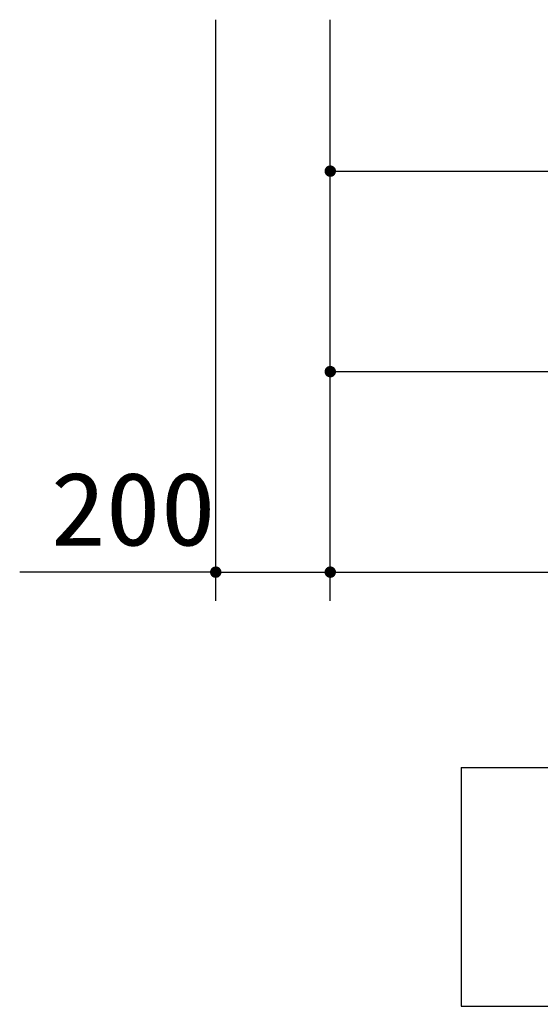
# Model space of a CAD drawing. Units: millimetres, scale not verified. Extents: x -14850 to 14850, y -10500 to 10500.
# Drawn here: x -11496 to -10587, y -7956 to -6234 of the extents above; entities that cross this region are included whole.
import ezdxf
from ezdxf.enums import TextEntityAlignment as Align

# ---------------------------------------------------------------- set-up
doc = ezdxf.new("R2010")
doc.units = ezdxf.units.MM
doc.header["$LTSCALE"] = 50
doc.layers.add('0-0_製作', color=5, linetype='Continuous', lineweight=25)
doc.layers.add('0-2_機器', color=3, linetype='Continuous', lineweight=25)
doc.styles.add('ＭＳ ゴシック', font='')
doc.styles.get('ＭＳ ゴシック').set_extended_font_data('MS Gothic')

msp = doc.modelspace()

# ---------------------------------------------------------------- linework, layer by layer
at = {"layer": '0-0_製作', "color": 2}
for p, q in [((-11153.31, -7248.58), (-11153.31, -6234.33)), ((-10953.31, -7248.58), (-10953.31, -6234.33)), ((-10953.31, -6498.58), (-9843.31, -6498.58)), ((-10953.31, -6848.58), (-7683.31, -6848.58)), ((-11153.31, -7198.58), (-11495.66, -7198.58)), ((-11153.31, -7198.58), (-10953.31, -7198.58)), ((-10953.31, -7198.58), (-7063.31, -7198.58))]:
    msp.add_line(p, q, dxfattribs=at)
at = {"layer": '0-0_製作'}
for points in [[(-10960.15, -6491.29), (-10953.31, -6498.58), (-10961.01, -6492.2)], [(-10959.18, -6490.49), (-10953.31, -6498.58), (-10960.15, -6491.29)], [(-10958.12, -6489.81), (-10953.31, -6498.58), (-10959.18, -6490.49)], [(-10958.12, -6489.81), (-10953.31, -6488.58), (-10953.31, -6498.58)], [(-10956.99, -6489.28), (-10953.31, -6488.58), (-10958.12, -6489.81)], [(-10955.79, -6488.89), (-10953.31, -6488.58), (-10956.99, -6489.28)], [(-10954.56, -6488.66), (-10953.31, -6488.58), (-10955.79, -6488.89)], [(-10953.31, -6488.58), (-10943.31, -6498.58), (-10953.31, -6498.58)], [(-10952.68, -6488.6), (-10943.31, -6498.58), (-10953.31, -6488.58)], [(-10951.43, -6488.75), (-10943.31, -6498.58), (-10952.68, -6488.6)], [(-10950.22, -6489.07), (-10943.31, -6498.58), (-10951.43, -6488.75)], [(-10949.05, -6489.53), (-10943.31, -6498.58), (-10950.22, -6489.07)], [(-10947.95, -6490.13), (-10943.31, -6498.58), (-10949.05, -6489.53)], [(-10947.95, -6490.13), (-10943.38, -6497.32), (-10943.31, -6498.58)], [(-10946.93, -6490.87), (-10943.38, -6497.32), (-10947.95, -6490.13)], [(-10946.93, -6490.87), (-10943.62, -6496.09), (-10943.38, -6497.32)], [(-10946.02, -6491.73), (-10943.62, -6496.09), (-10946.93, -6490.87)], [(-10946.02, -6491.73), (-10944.01, -6494.9), (-10943.62, -6496.09)], [(-10945.22, -6492.7), (-10944.01, -6494.9), (-10946.02, -6491.73)], [(-10963.29, -6497.95), (-10953.31, -6498.58), (-10963.31, -6498.58)], [(-10963.31, -6498.58), (-10958.66, -6507.02), (-10963.23, -6499.83)], [(-10963.31, -6498.58), (-10957.56, -6507.63), (-10958.66, -6507.02)], [(-10953.31, -6498.58), (-10957.56, -6507.63), (-10963.31, -6498.58)], [(-10963.13, -6496.7), (-10953.31, -6498.58), (-10963.29, -6497.95)], [(-10963.23, -6499.83), (-10959.68, -6506.28), (-10962.99, -6501.06)], [(-10963.23, -6499.83), (-10958.66, -6507.02), (-10959.68, -6506.28)], [(-10962.82, -6495.49), (-10953.31, -6498.58), (-10963.13, -6496.7)], [(-10962.99, -6501.06), (-10960.6, -6505.42), (-10962.6, -6502.26)], [(-10962.99, -6501.06), (-10959.68, -6506.28), (-10960.6, -6505.42)], [(-10962.35, -6494.32), (-10953.31, -6498.58), (-10962.82, -6495.49)], [(-10962.6, -6502.26), (-10961.4, -6504.46), (-10962.07, -6503.4)], [(-10962.6, -6502.26), (-10960.6, -6505.42), (-10961.4, -6504.46)], [(-10961.75, -6493.22), (-10953.31, -6498.58), (-10962.35, -6494.32)], [(-10961.01, -6492.2), (-10953.31, -6498.58), (-10961.75, -6493.22)], [(-10953.31, -6498.58), (-10956.4, -6508.09), (-10957.56, -6507.63)], [(-10953.31, -6498.58), (-10955.18, -6508.4), (-10956.4, -6508.09)], [(-10953.31, -6498.58), (-10953.93, -6508.56), (-10955.18, -6508.4)], [(-10953.31, -6498.58), (-10953.31, -6508.58), (-10953.93, -6508.56)], [(-10953.31, -6498.58), (-10952.05, -6508.5), (-10953.31, -6508.58)], [(-10953.31, -6498.58), (-10950.82, -6508.26), (-10952.05, -6508.5)], [(-10953.31, -6498.58), (-10949.62, -6507.88), (-10950.82, -6508.26)], [(-10953.31, -6498.58), (-10948.49, -6507.34), (-10949.62, -6507.88)], [(-10953.31, -6498.58), (-10947.43, -6506.67), (-10948.49, -6507.34)], [(-10943.31, -6498.58), (-10947.43, -6506.67), (-10953.31, -6498.58)], [(-10943.31, -6498.58), (-10946.46, -6505.87), (-10947.43, -6506.67)], [(-10943.31, -6498.58), (-10945.6, -6504.95), (-10946.46, -6505.87)], [(-10943.31, -6498.58), (-10944.86, -6503.94), (-10945.6, -6504.95)], [(-10945.22, -6492.7), (-10944.54, -6493.76), (-10944.01, -6494.9)], [(-10943.31, -6498.58), (-10944.26, -6502.84), (-10944.86, -6503.94)], [(-10943.31, -6498.58), (-10943.8, -6501.67), (-10944.26, -6502.84)], [(-10943.31, -6498.58), (-10943.48, -6500.45), (-10943.8, -6501.67)], [(-10943.31, -6498.58), (-10943.33, -6499.21), (-10943.48, -6500.45)], [(-10963.29, -6847.95), (-10953.31, -6848.58), (-10963.31, -6848.58)], [(-10963.31, -6848.58), (-10958.66, -6857.02), (-10963.23, -6849.83)], [(-10963.31, -6848.58), (-10957.56, -6857.63), (-10958.66, -6857.02)], [(-10953.31, -6848.58), (-10957.56, -6857.63), (-10963.31, -6848.58)], [(-10963.13, -6846.7), (-10953.31, -6848.58), (-10963.29, -6847.95)], [(-10963.23, -6849.83), (-10959.68, -6856.28), (-10962.99, -6851.06)], [(-10963.23, -6849.83), (-10958.66, -6857.02), (-10959.68, -6856.28)], [(-10962.82, -6845.49), (-10953.31, -6848.58), (-10963.13, -6846.7)], [(-10962.99, -6851.06), (-10960.6, -6855.42), (-10962.6, -6852.26)], [(-10962.99, -6851.06), (-10959.68, -6856.28), (-10960.6, -6855.42)], [(-10962.35, -6844.32), (-10953.31, -6848.58), (-10962.82, -6845.49)], [(-10962.6, -6852.26), (-10961.4, -6854.46), (-10962.07, -6853.4)], [(-10962.6, -6852.26), (-10960.6, -6855.42), (-10961.4, -6854.46)], [(-10961.75, -6843.22), (-10953.31, -6848.58), (-10962.35, -6844.32)], [(-10961.01, -6842.2), (-10953.31, -6848.58), (-10961.75, -6843.22)], [(-10960.15, -6841.29), (-10953.31, -6848.58), (-10961.01, -6842.2)], [(-10959.18, -6840.49), (-10953.31, -6848.58), (-10960.15, -6841.29)], [(-10958.12, -6839.81), (-10953.31, -6848.58), (-10959.18, -6840.49)], [(-10958.12, -6839.81), (-10953.31, -6838.58), (-10953.31, -6848.58)], [(-10956.99, -6839.28), (-10953.31, -6838.58), (-10958.12, -6839.81)], [(-10953.31, -6848.58), (-10956.4, -6858.09), (-10957.56, -6857.63)], [(-10955.79, -6838.89), (-10953.31, -6838.58), (-10956.99, -6839.28)], [(-10953.31, -6848.58), (-10955.18, -6858.4), (-10956.4, -6858.09)], [(-10954.56, -6838.66), (-10953.31, -6838.58), (-10955.79, -6838.89)], [(-10953.31, -6848.58), (-10953.93, -6858.56), (-10955.18, -6858.4)], [(-10953.31, -6848.58), (-10953.31, -6858.58), (-10953.93, -6858.56)], [(-10953.31, -6838.58), (-10943.31, -6848.58), (-10953.31, -6848.58)], [(-10952.68, -6838.6), (-10943.31, -6848.58), (-10953.31, -6838.58)], [(-10953.31, -6848.58), (-10952.05, -6858.5), (-10953.31, -6858.58)], [(-10953.31, -6848.58), (-10950.82, -6858.26), (-10952.05, -6858.5)], [(-10953.31, -6848.58), (-10949.62, -6857.88), (-10950.82, -6858.26)], [(-10953.31, -6848.58), (-10948.49, -6857.34), (-10949.62, -6857.88)], [(-10953.31, -6848.58), (-10947.43, -6856.67), (-10948.49, -6857.34)], [(-10943.31, -6848.58), (-10947.43, -6856.67), (-10953.31, -6848.58)], [(-10951.43, -6838.75), (-10943.31, -6848.58), (-10952.68, -6838.6)], [(-10950.22, -6839.07), (-10943.31, -6848.58), (-10951.43, -6838.75)], [(-10949.05, -6839.53), (-10943.31, -6848.58), (-10950.22, -6839.07)], [(-10947.95, -6840.13), (-10943.31, -6848.58), (-10949.05, -6839.53)], [(-10947.95, -6840.13), (-10943.38, -6847.32), (-10943.31, -6848.58)], [(-10946.93, -6840.87), (-10943.38, -6847.32), (-10947.95, -6840.13)], [(-10943.31, -6848.58), (-10946.46, -6855.87), (-10947.43, -6856.67)], [(-10946.93, -6840.87), (-10943.62, -6846.09), (-10943.38, -6847.32)], [(-10946.02, -6841.73), (-10943.62, -6846.09), (-10946.93, -6840.87)], [(-10943.31, -6848.58), (-10945.6, -6854.95), (-10946.46, -6855.87)], [(-10946.02, -6841.73), (-10944.01, -6844.9), (-10943.62, -6846.09)], [(-10945.22, -6842.7), (-10944.01, -6844.9), (-10946.02, -6841.73)], [(-10943.31, -6848.58), (-10944.86, -6853.94), (-10945.6, -6854.95)], [(-10945.22, -6842.7), (-10944.54, -6843.76), (-10944.01, -6844.9)], [(-10943.31, -6848.58), (-10944.26, -6852.84), (-10944.86, -6853.94)], [(-10943.31, -6848.58), (-10943.8, -6851.67), (-10944.26, -6852.84)], [(-10943.31, -6848.58), (-10943.48, -6850.45), (-10943.8, -6851.67)], [(-10943.31, -6848.58), (-10943.33, -6849.21), (-10943.48, -6850.45)], [(-11163.29, -7197.95), (-11153.31, -7198.58), (-11163.31, -7198.58)], [(-11163.13, -7196.7), (-11153.31, -7198.58), (-11163.29, -7197.95)], [(-11162.82, -7195.49), (-11153.31, -7198.58), (-11163.13, -7196.7)], [(-11162.35, -7194.32), (-11153.31, -7198.58), (-11162.82, -7195.49)], [(-11161.75, -7193.22), (-11153.31, -7198.58), (-11162.35, -7194.32)], [(-11161.01, -7192.2), (-11153.31, -7198.58), (-11161.75, -7193.22)], [(-11160.15, -7191.29), (-11153.31, -7198.58), (-11161.01, -7192.2)], [(-11159.18, -7190.49), (-11153.31, -7198.58), (-11160.15, -7191.29)], [(-11158.12, -7189.81), (-11153.31, -7198.58), (-11159.18, -7190.49)], [(-11158.12, -7189.81), (-11153.31, -7188.58), (-11153.31, -7198.58)], [(-11156.99, -7189.28), (-11153.31, -7188.58), (-11158.12, -7189.81)], [(-11155.79, -7188.89), (-11153.31, -7188.58), (-11156.99, -7189.28)], [(-11154.56, -7188.66), (-11153.31, -7188.58), (-11155.79, -7188.89)], [(-11153.31, -7188.58), (-11143.31, -7198.58), (-11153.31, -7198.58)], [(-11152.68, -7188.6), (-11143.31, -7198.58), (-11153.31, -7188.58)], [(-11151.43, -7188.75), (-11143.31, -7198.58), (-11152.68, -7188.6)], [(-11150.22, -7189.07), (-11143.31, -7198.58), (-11151.43, -7188.75)], [(-11149.05, -7189.53), (-11143.31, -7198.58), (-11150.22, -7189.07)], [(-11149.05, -7189.53), (-11143.38, -7197.32), (-11143.31, -7198.58)], [(-11147.95, -7190.13), (-11143.38, -7197.32), (-11149.05, -7189.53)], [(-11147.95, -7190.13), (-11143.62, -7196.09), (-11143.38, -7197.32)], [(-11146.93, -7190.87), (-11143.62, -7196.09), (-11147.95, -7190.13)], [(-11146.93, -7190.87), (-11144.01, -7194.9), (-11143.62, -7196.09)], [(-11146.02, -7191.73), (-11144.01, -7194.9), (-11146.93, -7190.87)], [(-11146.02, -7191.73), (-11144.54, -7193.76), (-11144.01, -7194.9)], [(-11145.22, -7192.7), (-11144.54, -7193.76), (-11146.02, -7191.73)], [(-10963.29, -7197.95), (-10953.31, -7198.58), (-10963.31, -7198.58)], [(-10963.13, -7196.7), (-10953.31, -7198.58), (-10963.29, -7197.95)], [(-10962.82, -7195.49), (-10953.31, -7198.58), (-10963.13, -7196.7)], [(-10962.35, -7194.32), (-10953.31, -7198.58), (-10962.82, -7195.49)], [(-10961.75, -7193.22), (-10953.31, -7198.58), (-10962.35, -7194.32)], [(-10961.01, -7192.2), (-10953.31, -7198.58), (-10961.75, -7193.22)], [(-10960.15, -7191.29), (-10953.31, -7198.58), (-10961.01, -7192.2)], [(-10959.18, -7190.49), (-10953.31, -7198.58), (-10960.15, -7191.29)], [(-10958.12, -7189.81), (-10953.31, -7198.58), (-10959.18, -7190.49)], [(-10958.12, -7189.81), (-10953.31, -7188.58), (-10953.31, -7198.58)], [(-10956.99, -7189.28), (-10953.31, -7188.58), (-10958.12, -7189.81)], [(-10955.79, -7188.89), (-10953.31, -7188.58), (-10956.99, -7189.28)], [(-10954.56, -7188.66), (-10953.31, -7188.58), (-10955.79, -7188.89)], [(-10953.31, -7188.58), (-10943.31, -7198.58), (-10953.31, -7198.58)], [(-10952.68, -7188.6), (-10943.31, -7198.58), (-10953.31, -7188.58)], [(-10951.43, -7188.75), (-10943.31, -7198.58), (-10952.68, -7188.6)], [(-10950.22, -7189.07), (-10943.31, -7198.58), (-10951.43, -7188.75)], [(-10949.05, -7189.53), (-10943.31, -7198.58), (-10950.22, -7189.07)], [(-10949.05, -7189.53), (-10943.38, -7197.32), (-10943.31, -7198.58)], [(-10947.95, -7190.13), (-10943.38, -7197.32), (-10949.05, -7189.53)], [(-10947.95, -7190.13), (-10943.62, -7196.09), (-10943.38, -7197.32)], [(-10946.93, -7190.87), (-10943.62, -7196.09), (-10947.95, -7190.13)], [(-10946.93, -7190.87), (-10944.01, -7194.9), (-10943.62, -7196.09)], [(-10946.02, -7191.73), (-10944.01, -7194.9), (-10946.93, -7190.87)], [(-10946.02, -7191.73), (-10944.54, -7193.76), (-10944.01, -7194.9)], [(-10945.22, -7192.7), (-10944.54, -7193.76), (-10946.02, -7191.73)], [(-11163.31, -7198.58), (-11157.56, -7207.63), (-11163.23, -7199.83)], [(-11163.31, -7198.58), (-11156.4, -7208.09), (-11157.56, -7207.63)], [(-11153.31, -7198.58), (-11156.4, -7208.09), (-11163.31, -7198.58)], [(-11163.23, -7199.83), (-11158.66, -7207.02), (-11162.99, -7201.06)], [(-11163.23, -7199.83), (-11157.56, -7207.63), (-11158.66, -7207.02)], [(-11162.99, -7201.06), (-11159.68, -7206.28), (-11162.6, -7202.26)], [(-11162.99, -7201.06), (-11158.66, -7207.02), (-11159.68, -7206.28)], [(-11162.6, -7202.26), (-11160.6, -7205.42), (-11162.07, -7203.4)], [(-11162.6, -7202.26), (-11159.68, -7206.28), (-11160.6, -7205.42)], [(-11162.07, -7203.4), (-11160.6, -7205.42), (-11161.4, -7204.46)], [(-11153.31, -7198.58), (-11155.18, -7208.4), (-11156.4, -7208.09)], [(-11153.31, -7198.58), (-11153.93, -7208.56), (-11155.18, -7208.4)], [(-11153.31, -7198.58), (-11153.31, -7208.58), (-11153.93, -7208.56)], [(-11153.31, -7198.58), (-11152.05, -7208.5), (-11153.31, -7208.58)], [(-11153.31, -7198.58), (-11150.82, -7208.26), (-11152.05, -7208.5)], [(-11153.31, -7198.58), (-11149.62, -7207.88), (-11150.82, -7208.26)], [(-11153.31, -7198.58), (-11148.49, -7207.34), (-11149.62, -7207.88)], [(-11153.31, -7198.58), (-11147.43, -7206.67), (-11148.49, -7207.34)], [(-11143.31, -7198.58), (-11147.43, -7206.67), (-11153.31, -7198.58)], [(-11143.31, -7198.58), (-11146.46, -7205.87), (-11147.43, -7206.67)], [(-11143.31, -7198.58), (-11145.6, -7204.95), (-11146.46, -7205.87)], [(-11143.31, -7198.58), (-11144.86, -7203.94), (-11145.6, -7204.95)], [(-11143.31, -7198.58), (-11144.26, -7202.84), (-11144.86, -7203.94)], [(-11143.31, -7198.58), (-11143.8, -7201.67), (-11144.26, -7202.84)], [(-11143.31, -7198.58), (-11143.48, -7200.45), (-11143.8, -7201.67)], [(-11143.31, -7198.58), (-11143.33, -7199.21), (-11143.48, -7200.45)], [(-10963.31, -7198.58), (-10957.56, -7207.63), (-10963.23, -7199.83)], [(-10963.31, -7198.58), (-10956.4, -7208.09), (-10957.56, -7207.63)], [(-10953.31, -7198.58), (-10956.4, -7208.09), (-10963.31, -7198.58)], [(-10963.23, -7199.83), (-10958.66, -7207.02), (-10962.99, -7201.06)], [(-10963.23, -7199.83), (-10957.56, -7207.63), (-10958.66, -7207.02)], [(-10962.99, -7201.06), (-10959.68, -7206.28), (-10962.6, -7202.26)], [(-10962.99, -7201.06), (-10958.66, -7207.02), (-10959.68, -7206.28)], [(-10962.6, -7202.26), (-10960.6, -7205.42), (-10962.07, -7203.4)], [(-10962.6, -7202.26), (-10959.68, -7206.28), (-10960.6, -7205.42)], [(-10962.07, -7203.4), (-10960.6, -7205.42), (-10961.4, -7204.46)], [(-10953.31, -7198.58), (-10955.18, -7208.4), (-10956.4, -7208.09)], [(-10953.31, -7198.58), (-10953.93, -7208.56), (-10955.18, -7208.4)], [(-10953.31, -7198.58), (-10953.31, -7208.58), (-10953.93, -7208.56)], [(-10953.31, -7198.58), (-10952.05, -7208.5), (-10953.31, -7208.58)], [(-10953.31, -7198.58), (-10950.82, -7208.26), (-10952.05, -7208.5)], [(-10953.31, -7198.58), (-10949.62, -7207.88), (-10950.82, -7208.26)], [(-10953.31, -7198.58), (-10948.49, -7207.34), (-10949.62, -7207.88)], [(-10953.31, -7198.58), (-10947.43, -7206.67), (-10948.49, -7207.34)], [(-10943.31, -7198.58), (-10947.43, -7206.67), (-10953.31, -7198.58)], [(-10943.31, -7198.58), (-10946.46, -7205.87), (-10947.43, -7206.67)], [(-10943.31, -7198.58), (-10945.6, -7204.95), (-10946.46, -7205.87)], [(-10943.31, -7198.58), (-10944.86, -7203.94), (-10945.6, -7204.95)], [(-10943.31, -7198.58), (-10944.26, -7202.84), (-10944.86, -7203.94)], [(-10943.31, -7198.58), (-10943.8, -7201.67), (-10944.26, -7202.84)], [(-10943.31, -7198.58), (-10943.48, -7200.45), (-10943.8, -7201.67)], [(-10943.31, -7198.58), (-10943.33, -7199.21), (-10943.48, -7200.45)]]:
    msp.add_solid(points, dxfattribs=at)
at = {"layer": '0-2_機器'}
for p, q in [((-10724.97, -7539.68), (-10724.97, -7956.35)), ((-10724.97, -7956.35), (-7391.64, -7956.35))]:
    msp.add_line(p, q, dxfattribs=at)
msp.add_lwpolyline([(-10724.97, -7539.68), (-7391.64, -7539.68), (-7391.64, -7956.35)], dxfattribs=at)

# ---------------------------------------------------------------- texts
at = {"layer": '0-0_製作', "color": 4, "style": 'ＭＳ ゴシック', "width": 1.1}
msp.add_text('200', height=128.4, dxfattribs=at).set_placement((-11441.62, -7190.69), align=Align.BOTTOM_LEFT)

doc.saveas('drawing.dxf')
